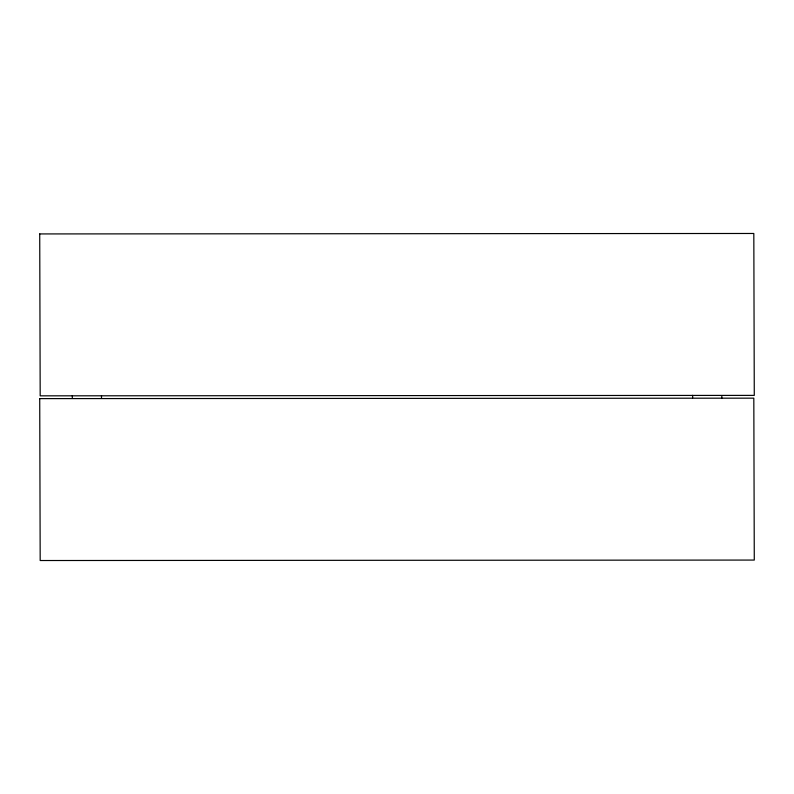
<?xml version="1.0" encoding="UTF-8"?>
<svg xmlns="http://www.w3.org/2000/svg" width="794" height="794" viewBox="0 0 794 794"><rect width="100%" height="100%" fill="white"/><g stroke="black" fill="none" stroke-linecap="round" stroke-linejoin="round"><path stroke-width="1.19" d="M721.815 395.65L721.815 398.122M692.656 395.333L692.656 397.804M101.493 395.65L101.493 398.122M72.323 395.65L72.323 398.122M39.72 233.932L40.186 395.839L754.28 395.382L753.814 233.476L39.72 233.932M39.72 398.618L40.186 560.524L754.28 560.068L753.814 398.161L39.72 398.618"/></g></svg>
